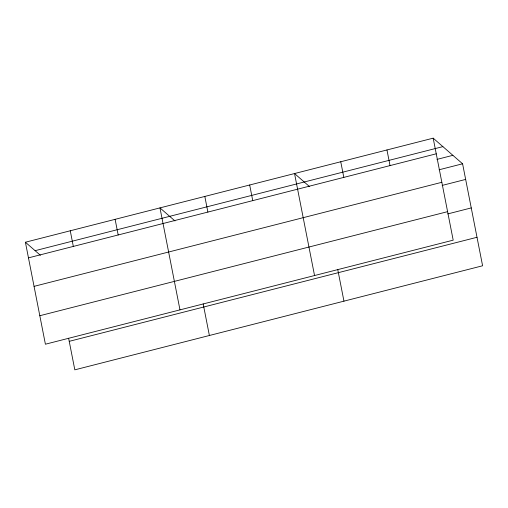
<?xml version="1.0" encoding="UTF-8"?>
<svg xmlns="http://www.w3.org/2000/svg" width="508" height="508" viewBox="0 0 508 508"><rect width="100%" height="100%" fill="white"/><g stroke="black" fill="none" stroke-linecap="round" stroke-linejoin="round"><path stroke-width="0.76" d="M433.178 138.163L453.193 240.157L45.409 344.214L25.4 242.227L433.178 138.163L462.591 163.786L482.6 265.773L74.822 369.837L68.624 338.245M35.103 250.679L442.887 146.621M28.467 257.861L436.245 153.803M436.975 159.391L452.882 155.327M439.103 169.78L462.591 163.786M34.061 286.36L441.839 182.296M442.17 185.414L465.658 179.419M39.821 315.722L447.599 211.658M447.764 213.912L471.246 207.918M69.228 341.338L477.012 237.28M309.537 186.614L294.532 173.546L314.547 275.539M174.968 220.948L159.969 207.886L179.978 309.874M25.4 242.227L40.399 255.289M386.963 149.962L390.03 165.595M340.747 161.754L343.821 177.387M337.757 269.57L343.954 301.155M249.682 184.995L252.749 200.628M204.826 196.437L207.893 212.077M203.187 303.905L209.385 335.496M115.113 219.329L118.18 234.969M70.256 230.778L73.323 246.412"/></g></svg>
